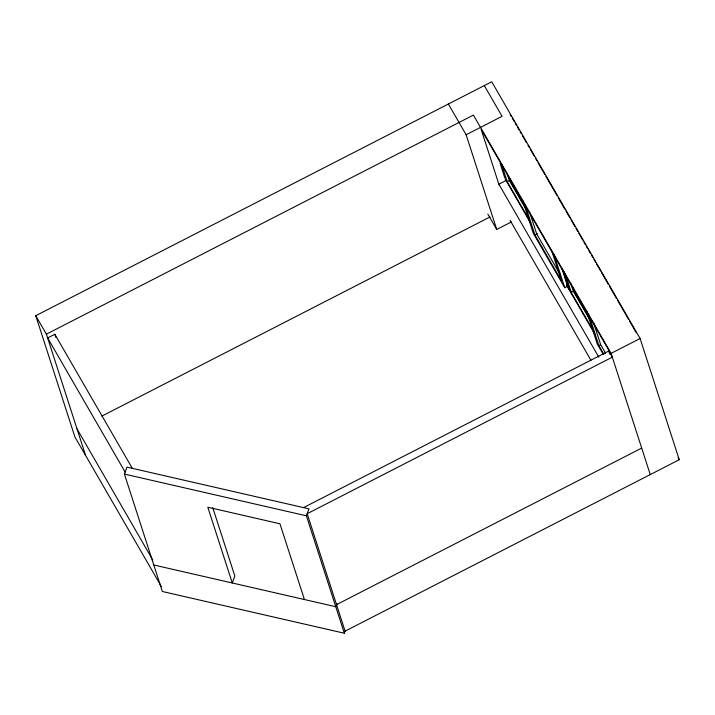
<?xml version="1.0" encoding="UTF-8"?>
<svg xmlns="http://www.w3.org/2000/svg" width="715" height="715" viewBox="0 0 715 715"><rect width="100%" height="100%" fill="white"/><g stroke="black" fill="none" stroke-linecap="round" stroke-linejoin="round"><path stroke-width="1.07" d="M124.419 474.072L126.984 467.118L308.969 508.857L306.395 515.81L344.326 633.231L162.341 591.493L124.419 474.072L306.395 515.81M336.863 603.737L335.764 606.722L153.779 564.984M344.326 633.231L345.095 631.148L307.173 513.719L612.326 357.16L608.778 351.011L303.544 507.614M161.402 586.613L74.896 436.928L35.75 315.708L491.732 81.769L640.104 338.499L679.25 459.709L345.095 631.148M85.559 455.375L46.412 334.155L473.401 115.088L611.102 353.371L650.257 474.581M132.302 468.334L54.823 334.262L47.637 337.945L125.152 472.088M511.288 221.99L496.728 229.461L466.135 134.76L502.064 116.331L484.296 85.586M598.857 357.241L498.864 184.211L506.595 180.243M529.377 220.059L507.212 181.699L509.902 180.323M101.825 416.121L490.088 216.922M551.837 251.135L561.4 280.754L534.927 234.949L537.448 233.653M522.361 199.422L533.301 233.296L564.752 287.716L568.103 285.991M593.897 331.706L571.178 292.39L573.868 291.005M603.862 354.22L598.893 345.631L600.573 344.773M611.102 353.371L640.104 338.499M336.533 604.631L641.695 448.073M510.117 114.409L511.234 116.339M512.351 118.27L514.022 121.175M515.149 123.105L516.266 125.045M517.383 126.975L519.054 129.871M520.171 131.81L521.289 133.741M522.406 135.671L526.32 142.437M527.992 145.342L529.109 147.272M530.226 149.212L534.141 155.977M535.812 158.873L536.929 160.803M538.046 162.743L544.75 174.344M545.867 176.274L557.039 195.606M558.156 197.546L564.868 209.146M565.985 211.077L569.891 217.843M571.008 219.773L574.923 226.539M576.04 228.478L577.711 231.374M578.828 233.313L582.743 240.079M583.86 242.01L585.531 244.905M586.649 246.845L587.766 248.775M588.883 250.706L590.563 253.611M591.68 255.541L592.798 257.48M593.915 259.411L595.586 262.307M596.703 264.246L600.618 271.012M601.735 272.942L608.438 284.543M609.555 286.474L616.259 298.075M617.376 300.014L628.548 319.346M629.665 321.276L636.368 332.877M678.133 457.779L679.25 459.709M525.337 207.064L511.002 182.245L509.634 178.017M589.303 317.746L574.958 292.935L573.251 287.644M525.918 209.236L509.366 180.591L506.971 173.191M590.438 320.874L573.332 291.282L570.597 282.818M505.156 178.982L530.226 222.365M566.441 285.035L594.755 334.012M560.444 275.06L536.724 234.019L529.895 212.864M605.659 353.299L600.689 344.71L593.513 322.492M603.335 354.479L597.266 343.978L586.666 311.168M448.368 104.015L466.135 134.76M510.117 220.399L590.956 360.28M487.845 214.089L496.728 229.461M35.75 315.708L46.412 334.155M76.997 428.857L152.84 560.095M610.074 353.827L609.055 350.654L481.124 129.281L498.864 184.211M608.778 351.011L609.797 354.184M588.981 314.949L598.893 345.631M565.02 273.336L571.178 292.39M564.135 271.807L570.901 292.748M562.365 268.733L569.122 289.673M561.811 268.25L567.621 286.241M554.152 254.906L564.752 287.716M525.364 205.321L534.927 234.949M501.403 163.708L507.212 181.699M500.089 163.288L504.817 177.937M304.411 599.528L279.94 523.773L207.806 507.23L232.277 582.984L234.842 576.031L212.757 507.641M54.823 334.262L55.842 337.435"/></g></svg>
